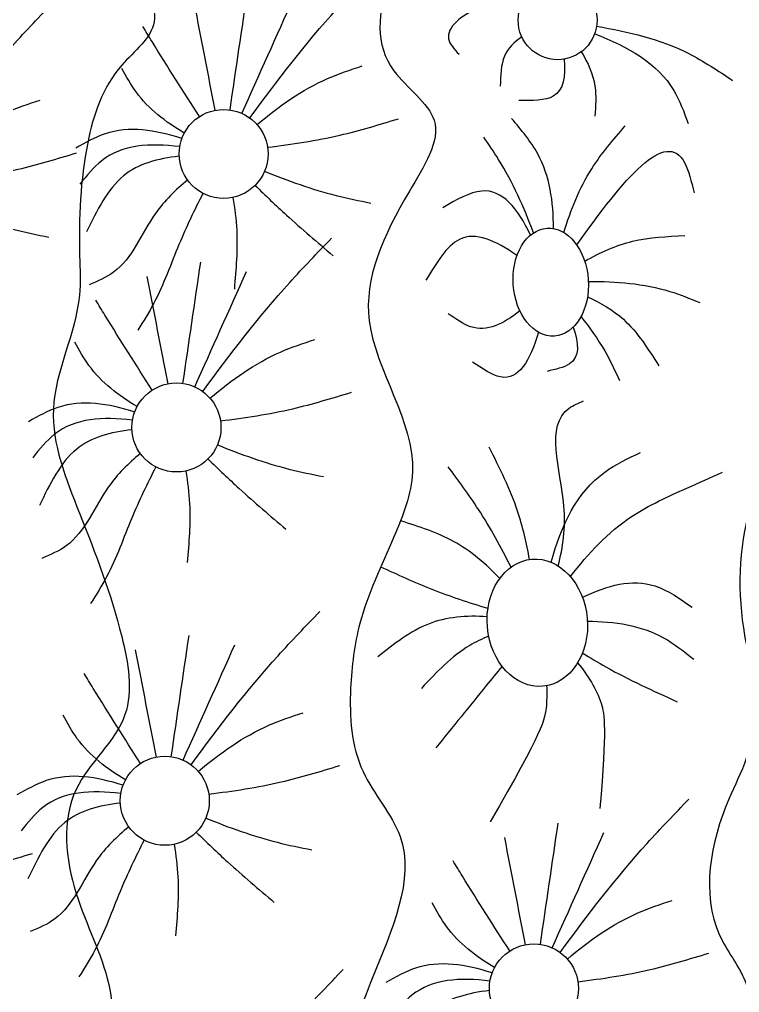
# Model space of a CAD drawing. Header units: millimetres. Extents: x 2133.42 to 2134.8, y 649.95 to 651.52.
# Drawn here: x 2133.5574 to 2133.6086, y 650.2112 to 650.2804 of the extents above; entities that cross this region are included whole.
import ezdxf

# ---------------------------------------------------------------- set-up
doc = ezdxf.new("R2010")
doc.units = ezdxf.units.MM
doc.layers.add('Hojas', color=74, linetype='Continuous')

msp = doc.modelspace()

# ---------------------------------------------------------------- linework, layer by layer
at = {"layer": 'Hojas'}
for centre, radius in [((2133.595701026984, 650.2803581074638), 0.002805158277515473), ((2133.571942267035, 650.2708470373732), 0.003166811014205725), ((2133.568587214317, 650.2513790981493), 0.003166811014205725), ((2133.567757786722, 650.2248164310026), 0.003166811014205725), ((2133.594014908434, 650.211464997468), 0.003166811014205725)]:
    msp.add_circle(centre, radius, dxfattribs=at)
for centre, major_axis, ratio in [((2133.595212124103, 650.2617246942934), (0.0002649490763360518, -0.003837116294948828), 0.6957321046202339), ((2133.594258663812, 650.2374847264298), (0.0003872666763527377, -0.004520328697594778), 0.785935274751461)]:
    msp.add_ellipse(centre, major_axis=major_axis, ratio=ratio, dxfattribs=at)
for points, knots in [([(2133.624683117724, 650.3525011036052), (2133.621768005019, 650.3496657278472), (2133.616313179683, 650.3419492439957), (2133.611206445715, 650.3301649188872), (2133.607907018632, 650.3165722604001), (2133.606824286686, 650.3004467977444), (2133.608964318071, 650.2898960463815), (2133.612471144601, 650.2764016804524), (2133.622093649815, 650.2888392682617), (2133.63268421702, 650.2960115499745), (2133.639676127185, 650.317895109255), (2133.642243608357, 650.3351911698583), (2133.646124393083, 650.349949292932), (2133.650885831222, 650.3547355516102), (2133.652445323298, 650.3563031730432)], [0.01106808892260013, 0.01106808892260013, 0.01106808892260013, 0.01106808892260013, 0.01785166133416933, 0.02624382575715877, 0.03244121190540548, 0.04129879038962599, 0.0516754536372489, 0.05476549132297727, 0.05771420437162215, 0.07063870490956521, 0.08012217982518323, 0.09336777625983375, 0.1008584725217537, 0.1045067792795493, 0.1045067792795493, 0.1045067792795493, 0.1045067792795493]), ([(2133.573806526775, 650.2734069646422), (2133.575769127659, 650.2760787128498), (2133.578658458059, 650.2798557349649), (2133.581966433536, 650.2832728369733), (2133.582971343119, 650.2843108974355)], [0.001755581467484407, 0.001755581467484407, 0.001755581467484407, 0.001755581467484407, 0.007270775625992507, 0.009677251042944085, 0.009677251042944085, 0.009677251042944085, 0.009677251042944085]), ([(2133.583688241536, 650.2833300872344), (2133.582899973243, 650.2808990341161), (2133.582542025249, 650.2771306000525), (2133.588381617573, 650.2732797870615), (2133.584048481184, 650.2666843953468), (2133.580328130224, 650.2585340837004), (2133.586726479424, 650.2502791979948), (2133.583867286179, 650.2429483276624), (2133.581517906035, 650.2381516957644), (2133.580795573085, 650.2324084448987), (2133.581116942951, 650.226875362577), (2133.586492140263, 650.2211205068083), (2133.582802902334, 650.2133119601685), (2133.580224014745, 650.2058390519644), (2133.580643474615, 650.1992760258197), (2133.584102916305, 650.1943015544327), (2133.58296544005, 650.1894579972568), (2133.581289129868, 650.184539589005), (2133.582222633356, 650.1792339665999), (2133.584508636347, 650.1750942232156), (2133.586549282532, 650.1713529362528), (2133.58419182047, 650.1663212632513), (2133.584428630794, 650.1600619100852), (2133.585955146297, 650.1533956263897), (2133.588147432747, 650.1501202035483), (2133.589091366091, 650.1487099038852)], [0.002166000727294316, 0.002166000727294316, 0.002166000727294316, 0.002166000727294316, 0.006024304660879537, 0.00854124092916302, 0.01151328188549634, 0.01687906240520309, 0.02309843646245965, 0.02576388033338359, 0.02943556571674371, 0.03202430458352617, 0.0353551977580953, 0.03830761368858983, 0.04402774108222229, 0.04746450718720528, 0.05188473664696565, 0.05428895107548598, 0.05709317979515893, 0.05959966663301072, 0.06301749215119357, 0.06552559327523798, 0.06769715413178719, 0.06954024153822969, 0.07423852343050816, 0.07795315384548741, 0.08076194528728656, 0.08076194528728656, 0.08076194528728656, 0.08076194528728656]), ([(2133.5509046137, 650.270981488502), (2133.552867214584, 650.2736532367096), (2133.555756544984, 650.2774302588248), (2133.559064520461, 650.2808473608331), (2133.560069430044, 650.2818854212953)], [0.001755581467484407, 0.001755581467484407, 0.001755581467484407, 0.001755581467484407, 0.007270775625992507, 0.009677251042944085, 0.009677251042944085, 0.009677251042944085, 0.009677251042944085]), ([(2133.593082124744, 650.2813632263758), (2133.592098201046, 650.2816011686316), (2133.590083300051, 650.2816364530984), (2133.587267263202, 650.279468213512), (2133.588355494896, 650.2782996795252), (2133.588692349887, 650.2779379674864)], [0.00152285311447398, 0.00152285311447398, 0.00152285311447398, 0.00152285311447398, 0.003205080423716693, 0.004848414487805126, 0.005585149174579608, 0.005585149174579608, 0.005585149174579608, 0.005585149174579608]), ([(2133.598474409564, 650.2799370824894), (2133.600753335689, 650.2795511972615), (2133.604179646499, 650.2787400318832), (2133.607118335194, 650.2767700419367), (2133.608152853994, 650.2760765381852)], [0.001528274011996558, 0.001528274011996558, 0.001528274011996558, 0.001528274011996558, 0.005321788845059258, 0.007382772175282373, 0.007382772175282373, 0.007382772175282373, 0.007382772175282373]), ([(2133.570222680969, 650.2735063071518), (2133.569083729763, 650.2752744828906), (2133.567728756016, 650.2774025947367), (2133.566414302566, 650.2795560001632), (2133.566195611773, 650.2799142706954)], [0.001759185583817836, 0.001759185583817836, 0.001759185583817836, 0.001759185583817836, 0.005264386903869354, 0.005963950121901306, 0.005963950121901306, 0.005963950121901306, 0.005963950121901306]), ([(2133.598338839473, 650.2794037185336), (2133.600694645597, 650.2784762976426), (2133.603560576644, 650.2769160200664), (2133.604689405149, 650.2738354911994), (2133.604988867537, 650.2730182700443)], [0.001431631650727438, 0.001431631650727438, 0.001431631650727438, 0.001431631650727438, 0.005366169002912858, 0.006786827423575953, 0.006786827423575953, 0.006786827423575953, 0.006786827423575953]), ([(2133.593158270201, 650.279173497438), (2133.592604519473, 650.2788081362619), (2133.591683545735, 650.2778952747956), (2133.591640773619, 650.2764323130173), (2133.591618450161, 650.2756687696824)], [0.001430527474643451, 0.001430527474643451, 0.001430527474643451, 0.001430527474643451, 0.002531055591228962, 0.003732483599352744, 0.003732483599352744, 0.003732483599352744, 0.003732483599352744]), ([(2133.613717956582, 650.2787720911438), (2133.613647873549, 650.276361336126), (2133.613479592341, 650.2713225939333), (2133.613117120415, 650.2646069600833), (2133.609693393182, 650.2587415447365), (2133.614275301454, 650.2546052570272), (2133.611137806173, 650.2501076440842), (2133.608705763121, 650.2446429669783), (2133.608346138414, 650.2382347066523), (2133.610073999128, 650.2322800619438), (2133.609386411453, 650.2279997120877), (2133.60682630602, 650.223091401625), (2133.605594616874, 650.2167487983352), (2133.610492411657, 650.2107663915208), (2133.608722443528, 650.2041935584562), (2133.606439524561, 650.1983229810144), (2133.606076907433, 650.192635180462), (2133.608918699398, 650.1862834485837), (2133.607425214131, 650.1787802332358), (2133.606146193844, 650.1700915380959), (2133.607442934829, 650.1622375948118), (2133.611748758978, 650.1546724262193), (2133.61157616215, 650.146476138683), (2133.609605515804, 650.1410676812661), (2133.60874748269, 650.1387128013216)], [0.003333039127748461, 0.003333039127748461, 0.003333039127748461, 0.003333039127748461, 0.007342976304360481, 0.01175485347968235, 0.0148150267631389, 0.01692083697919436, 0.0201850187885046, 0.02218816727565107, 0.02724573818298777, 0.03026252683630042, 0.03246846470792661, 0.03421551155725898, 0.03961136986838081, 0.04169542193560206, 0.04646820075185031, 0.04954085577976997, 0.05247687663793334, 0.05561865506687804, 0.0608172629675841, 0.06469673685019882, 0.07035527629016552, 0.07361855934173671, 0.0790469666512099, 0.08323328503341418, 0.08323328503341418, 0.08323328503341418, 0.08323328503341418]), ([(2133.59738111641, 650.2781117298305), (2133.597864366455, 650.2773392061392), (2133.598517627646, 650.2758978560998), (2133.598404659835, 650.2742547372461), (2133.598354694122, 650.2735279850431)], [0.001493772559136456, 0.001493772559136456, 0.001493772559136456, 0.001493772559136456, 0.002993400050422988, 0.004182724850147987, 0.004182724850147987, 0.004182724850147987, 0.004182724850147987]), ([(2133.596165664143, 650.277591697286), (2133.596276570595, 650.2763693545269), (2133.596032852062, 650.2746137574011), (2133.593882540138, 650.2746385445264), (2133.592945289299, 650.2746493484256)], [0.001230300948095173, 0.001230300948095173, 0.001230300948095173, 0.001230300948095173, 0.003005295718395127, 0.004376714982929776, 0.004376714982929776, 0.004376714982929776, 0.004376714982929776]), ([(2133.569145684332, 650.272332909899), (2133.5678088849, 650.2731276373536), (2133.566085428932, 650.2744344820371), (2133.565020855382, 650.2763553198727), (2133.564702007293, 650.276930625799)], [0.001698318349463202, 0.001698318349463202, 0.001698318349463202, 0.001698318349463202, 0.004238933597651528, 0.005325218507321016, 0.005325218507321016, 0.005325218507321016, 0.005325218507321016]), ([(2133.574322267997, 650.2729361250699), (2133.575882110023, 650.2742403979191), (2133.578214882256, 650.2759249210901), (2133.580959856942, 650.2768348348386), (2133.581788895104, 650.2771096472898)], [0.001729062110221072, 0.001729062110221072, 0.001729062110221072, 0.001729062110221072, 0.005077410225046454, 0.00652626217333075, 0.00652626217333075, 0.00652626217333075, 0.00652626217333075]), ([(2133.551420354921, 650.27051064893), (2133.552980196947, 650.271814921779), (2133.555312969181, 650.27349944495), (2133.558057943867, 650.2744093586984), (2133.558886982029, 650.2746841711496)], [0.001729062110221072, 0.001729062110221072, 0.001729062110221072, 0.001729062110221072, 0.005077410225046454, 0.00652626217333075, 0.00652626217333075, 0.00652626217333075, 0.00652626217333075]), ([(2133.575073106973, 650.2713229925089), (2133.576804153153, 650.2715313546025), (2133.579951846158, 650.2720066156005), (2133.583004359447, 650.2729324309166), (2133.584388692604, 650.2733522937374)], [0.001790834887653438, 0.001790834887653438, 0.001790834887653438, 0.001790834887653438, 0.004691423661869409, 0.007098466608068014, 0.007098466608068014, 0.007098466608068014, 0.007098466608068014]), ([(2133.595408001462, 650.2655367400425), (2133.595402815842, 650.2674518167889), (2133.595013666269, 650.2702953102721), (2133.593113540524, 650.2725555113198), (2133.59243019221, 650.2733683546701)], [0.002007750420802324, 0.002007750420802324, 0.002007750420802324, 0.002007750420802324, 0.005098145905653476, 0.006833727526238032, 0.006833727526238032, 0.006833727526238032, 0.006833727526238032]), ([(2133.568972958643, 650.2719479005195), (2133.567080463682, 650.2725510466341), (2133.564467751041, 650.2729783963023), (2133.562105943554, 650.2716497851677), (2133.56141605962, 650.2712616978733)], [0.001623798754991703, 0.001623798754991703, 0.001623798754991703, 0.001623798754991703, 0.004752973198542208, 0.006044160931421218, 0.006044160931421218, 0.006044160931421218, 0.006044160931421218]), ([(2133.596146861441, 650.2652527121281), (2133.596636704553, 650.2668612291843), (2133.597711499003, 650.2696003400965), (2133.59966073666, 650.2718553938264), (2133.600511038814, 650.2728390999628)], [0.001991444950823744, 0.001991444950823744, 0.001991444950823744, 0.001991444950823744, 0.004767354383574042, 0.006915216350618645, 0.006915216350618645, 0.006915216350618645, 0.006915216350618645]), ([(2133.597061291425, 650.2643694609994), (2133.600385038173, 650.2690513793343), (2133.604067115908, 650.2735231332824), (2133.605216346333, 650.2688700952251), (2133.605412529909, 650.2680757813744)], [0.001099288717675532, 0.001099288717675532, 0.001099288717675532, 0.001099288717675532, 0.00708596526042492, 0.008318315602678263, 0.008318315602678263, 0.008318315602678263, 0.008318315602678263]), ([(2133.568818345809, 650.2713664679927), (2133.566693839879, 650.2716182833583), (2133.563969022395, 650.2714890998006), (2133.56220745702, 650.2693062558351), (2133.561714787198, 650.2686957639617)], [0.00156203179081908, 0.00156203179081908, 0.00156203179081908, 0.00156203179081908, 0.004826344165984899, 0.006093767783893469, 0.006093767783893469, 0.006093767783893469, 0.006093767783893469]), ([(2133.593987133449, 650.265227213996), (2133.593302886904, 650.2670482899287), (2133.592268503854, 650.269400308983), (2133.590805116618, 650.2715206811686), (2133.590443107546, 650.2720452135313)], [0.002044450389994981, 0.002044450389994981, 0.002044450389994981, 0.002044450389994981, 0.005271028996348874, 0.006331564568017217, 0.006331564568017217, 0.006331564568017217, 0.006331564568017217]), ([(2133.552171193898, 650.2688975163687), (2133.553902240078, 650.2691058784624), (2133.557049933083, 650.2695811394603), (2133.560102446371, 650.2705069547765), (2133.561486779529, 650.2709268175972)], [0.001790834887653438, 0.001790834887653438, 0.001790834887653438, 0.001790834887653438, 0.004691423661869409, 0.007098466608068014, 0.007098466608068014, 0.007098466608068014, 0.007098466608068014]), ([(2133.568779584299, 650.2706853898974), (2133.56725692742, 650.2705169404826), (2133.564352533986, 650.2697514189913), (2133.56293384845, 650.2668237768091), (2133.562192742414, 650.2652944080803)], [0.001618756461250337, 0.001618756461250337, 0.001618756461250337, 0.001618756461250337, 0.004049157428062856, 0.006707420895019029, 0.006707420895019029, 0.006707420895019029, 0.006707420895019029]), ([(2133.574858711082, 650.2696129198271), (2133.576525162485, 650.2689362859187), (2133.579000841581, 650.268037911037), (2133.581587313105, 650.2675192740176), (2133.582412934263, 650.267353721181)], [0.001751727270867549, 0.001751727270867549, 0.001751727270867549, 0.001751727270867549, 0.004741173852315993, 0.006142854766988974, 0.006142854766988974, 0.006142854766988974, 0.006142854766988974]), ([(2133.569377612573, 650.2689892861813), (2133.568520259173, 650.2682911254815), (2133.566511915076, 650.2663279226754), (2133.565203212435, 650.2627421710267), (2133.562983033128, 650.2617955526862), (2133.562371970051, 650.261535013588)], [0.001741584009316467, 0.001741584009316467, 0.001741584009316467, 0.001741584009316467, 0.003579060160531973, 0.006432023616432431, 0.007515438593666302, 0.007515438593666302, 0.007515438593666302, 0.007515438593666302]), ([(2133.574184120831, 650.2686103470596), (2133.574914716375, 650.2678936715993), (2133.57671434108, 650.2661713302666), (2133.578613708538, 650.2645573515631), (2133.579732972682, 650.2636062620375)], [0.001758606855550857, 0.001758606855550857, 0.001758606855550857, 0.001758606855550857, 0.003464120771849768, 0.005911130731386738, 0.005911130731386738, 0.005911130731386738, 0.005911130731386738]), ([(2133.593784422294, 650.2650768933067), (2133.592850730007, 650.266965250366), (2133.591164446123, 650.2691147683606), (2133.588499285716, 650.2675772083846), (2133.587528701115, 650.2670172675892)], [0.001580181138228148, 0.001580181138228148, 0.001580181138228148, 0.001580181138228148, 0.004515375942552272, 0.006196537018775431, 0.006196537018775431, 0.006196537018775431, 0.006196537018775431]), ([(2133.570470428612, 650.2680430431421), (2133.569861627431, 650.2668478597327), (2133.568625129578, 650.2642733223554), (2133.567434369484, 650.2608546039046), (2133.566231898645, 650.258940911551), (2133.565837145361, 650.2583126748268)], [0.001758391008624049, 0.001758391008624049, 0.001758391008624049, 0.001758391008624049, 0.003993456789474208, 0.006518679207936327, 0.007752823292170429, 0.007752823292170429, 0.007752823292170429, 0.007752823292170429]), ([(2133.572600342952, 650.2677493562906), (2133.572733401252, 650.2669776131224), (2133.573009243969, 650.2648208011899), (2133.572823205695, 650.2626339711564), (2133.572703926024, 650.2612318705883)], [0.001750649888686673, 0.001750649888686673, 0.001750649888686673, 0.001750649888686673, 0.003055740864562838, 0.00538758754341245, 0.00538758754341245, 0.00538758754341245, 0.00538758754341245]), ([(2133.551956798007, 650.2671874436869), (2133.55362324941, 650.2665108097788), (2133.556098928505, 650.2656124348969), (2133.558685400029, 650.2650937978774), (2133.559511021188, 650.2649282450409)], [0.001751727270867549, 0.001751727270867549, 0.001751727270867549, 0.001751727270867549, 0.004741173852315993, 0.006142854766988974, 0.006142854766988974, 0.006142854766988974, 0.006142854766988974]), ([(2133.570451474056, 650.2539390254183), (2133.57241407494, 650.2566107736259), (2133.57530340534, 650.2603877957408), (2133.578611380818, 650.2638048977494), (2133.579616290401, 650.2648429582116)], [0.001755581467484407, 0.001755581467484407, 0.001755581467484407, 0.001755581467484407, 0.007270775625992507, 0.009677251042944085, 0.009677251042944085, 0.009677251042944085, 0.009677251042944085]), ([(2133.592810117257, 650.2636083296352), (2133.59129136307, 650.264681335263), (2133.588733910797, 650.2658591983993), (2133.587072628245, 650.2630859423932), (2133.586336452544, 650.2618570101554)], [0.001355858580316827, 0.001355858580316827, 0.001355858580316827, 0.001355858580316827, 0.003982850919096484, 0.006073342329855468, 0.006073342329855468, 0.006073342329855468, 0.006073342329855468]), ([(2133.597628942612, 650.2632138498698), (2133.598724371571, 650.2638308407056), (2133.60097228735, 650.2648667289518), (2133.603491188929, 650.2649772940313), (2133.604750168355, 650.2650325558811)], [0.001545570539318603, 0.001545570539318603, 0.001545570539318603, 0.001545570539318603, 0.003619578753945958, 0.005692035102551953, 0.005692035102551953, 0.005692035102551953, 0.005692035102551953]), ([(2133.597889283535, 650.2617764727636), (2133.599875300926, 650.2617747236311), (2133.602584818172, 650.2615849526235), (2133.605108220188, 650.2605555105004), (2133.605809942387, 650.2602692372927)], [0.001460181464525068, 0.001460181464525068, 0.001460181464525068, 0.001460181464525068, 0.004724461963454363, 0.005981882760302144, 0.005981882760302144, 0.005981882760302144, 0.005981882760302144]), ([(2133.597828485045, 650.260685960016), (2133.598765377204, 650.2602539001391), (2133.600824291242, 650.2590573946793), (2133.602138792405, 650.2569714328747), (2133.602895547092, 650.2557705504282)], [0.001522909624562407, 0.001522909624562407, 0.001522909624562407, 0.001522909624562407, 0.003224852223440186, 0.005534060967195436, 0.005534060967195436, 0.005534060967195436, 0.005534060967195436]), ([(2133.56686762825, 650.2540383679277), (2133.565728677044, 650.2558065436667), (2133.564373703297, 650.2579346555128), (2133.563059249847, 650.2600880609393), (2133.562840559054, 650.2604463314715)], [0.001759185583817836, 0.001759185583817836, 0.001759185583817836, 0.001759185583817836, 0.005264386903869354, 0.005963950121901306, 0.005963950121901306, 0.005963950121901306, 0.005963950121901306]), ([(2133.593016446626, 650.2596803299796), (2133.591844215566, 650.2587401021678), (2133.59014015382, 650.2579043139283), (2133.588455380953, 650.2590997997547), (2133.58792612473, 650.2594753508613)], [0.001391580350648598, 0.001391580350648598, 0.001391580350648598, 0.001391580350648598, 0.003623151117647392, 0.004645267696154361, 0.004645267696154361, 0.004645267696154361, 0.004645267696154361]), ([(2133.597358427195, 650.259266568339), (2133.597983316585, 650.258491926279), (2133.599022357703, 650.2570501867149), (2133.599778806707, 650.2554294039962), (2133.600113615199, 650.2547120366432)], [0.001800852601103544, 0.001800852601103544, 0.001800852601103544, 0.001800852601103544, 0.003457229802906719, 0.004772495153896579, 0.004772495153896579, 0.004772495153896579, 0.004772495153896579]), ([(2133.596800913959, 650.2585175172235), (2133.597228159508, 650.2573558269262), (2133.597317196319, 650.2559097835262), (2133.59554869854, 650.2555096915007), (2133.594947175027, 650.2553736072125)], [0.001511219102428733, 0.001511219102428733, 0.001511219102428733, 0.001511219102428733, 0.003317023645919299, 0.004247835854049988, 0.004247835854049988, 0.004247835854049988, 0.004247835854049988]), ([(2133.594342172424, 650.2581588602877), (2133.593733734775, 650.2561379457943), (2133.592587929651, 650.2540614177551), (2133.590346024416, 650.2555666889937), (2133.589648271454, 650.256035177782)], [0.001474916478550423, 0.001474916478550423, 0.001474916478550423, 0.001474916478550423, 0.004242974755682261, 0.005493771648975856, 0.005493771648975856, 0.005493771648975856, 0.005493771648975856]), ([(2133.565790631614, 650.2528649706751), (2133.564453832181, 650.2536596981297), (2133.562730376213, 650.254966542813), (2133.561665802663, 650.2568873806485), (2133.561346954575, 650.2574626865751)], [0.001698318349463202, 0.001698318349463202, 0.001698318349463202, 0.001698318349463202, 0.004238933597651528, 0.005325218507321016, 0.005325218507321016, 0.005325218507321016, 0.005325218507321016]), ([(2133.570967215278, 650.253468185846), (2133.572527057303, 650.254772458695), (2133.574859829538, 650.2564569818662), (2133.577604804223, 650.2573668956147), (2133.578433842385, 650.2576417080659)], [0.001729062110221072, 0.001729062110221072, 0.001729062110221072, 0.001729062110221072, 0.005077410225046454, 0.00652626217333075, 0.00652626217333075, 0.00652626217333075, 0.00652626217333075]), ([(2133.571718054254, 650.2518550532848), (2133.573449100434, 650.2520634153786), (2133.576596793439, 650.2525386763766), (2133.579649306728, 650.2534644916927), (2133.581033639885, 650.2538843545135)], [0.001790834887653438, 0.001790834887653438, 0.001790834887653438, 0.001790834887653438, 0.004691423661869409, 0.007098466608068014, 0.007098466608068014, 0.007098466608068014, 0.007098466608068014]), ([(2133.565617905924, 650.2524799612954), (2133.563725410963, 650.2530831074102), (2133.561112698322, 650.2535104570784), (2133.558750890836, 650.2521818459438), (2133.558061006901, 650.2517937586495)], [0.001623798754991703, 0.001623798754991703, 0.001623798754991703, 0.001623798754991703, 0.004752973198542208, 0.006044160931421218, 0.006044160931421218, 0.006044160931421218, 0.006044160931421218]), ([(2133.595744927995, 650.2415234930934), (2133.596080379641, 650.242844710727), (2133.596627548081, 650.2465509013055), (2133.594581650289, 650.2520290839182), (2133.597183014335, 650.2531186536194), (2133.597546716377, 650.2532709885934)], [0.001456437579198068, 0.001456437579198068, 0.001456437579198068, 0.001456437579198068, 0.003780663859373, 0.00765425662610738, 0.00828385734005278, 0.00828385734005278, 0.00828385734005278, 0.00828385734005278]), ([(2133.56546329309, 650.2518985287688), (2133.563338787161, 650.2521503441344), (2133.560613969676, 650.2520211605765), (2133.558852404301, 650.2498383166112), (2133.558359734479, 650.2492278247375)], [0.00156203179081908, 0.00156203179081908, 0.00156203179081908, 0.00156203179081908, 0.004826344165984899, 0.006093767783893469, 0.006093767783893469, 0.006093767783893469, 0.006093767783893469]), ([(2133.56542453158, 650.2512174506735), (2133.563901874701, 650.2510490012587), (2133.560997481267, 650.2502834797672), (2133.559578795731, 650.247355837585), (2133.558837689694, 650.2458264688564)], [0.001618756461250337, 0.001618756461250337, 0.001618756461250337, 0.001618756461250337, 0.004049157428062856, 0.006707420895019029, 0.006707420895019029, 0.006707420895019029, 0.006707420895019029]), ([(2133.571503658363, 650.2501449806032), (2133.573170109767, 650.2494683466948), (2133.575645788861, 650.2485699718131), (2133.578232260386, 650.2480513347937), (2133.579057881544, 650.2478857819572)], [0.001751727270867549, 0.001751727270867549, 0.001751727270867549, 0.001751727270867549, 0.004741173852315993, 0.006142854766988974, 0.006142854766988974, 0.006142854766988974, 0.006142854766988974]), ([(2133.566022559854, 650.2495213469574), (2133.565165206454, 650.2488231862576), (2133.563156862357, 650.2468599834515), (2133.561848159716, 650.2432742318028), (2133.559627980409, 650.2423276134623), (2133.559016917332, 650.2420670743638)], [0.001741584009316467, 0.001741584009316467, 0.001741584009316467, 0.001741584009316467, 0.003579060160531973, 0.006432023616432431, 0.007515438593666302, 0.007515438593666302, 0.007515438593666302, 0.007515438593666302]), ([(2133.593699019427, 650.2419848953984), (2133.593498266792, 650.2431552462051), (2133.592864739933, 650.245918932166), (2133.591579630802, 650.248483421753), (2133.590829761688, 650.2499798172646)], [0.00250033953719458, 0.00250033953719458, 0.00250033953719458, 0.00250033953719458, 0.004478217307285037, 0.007249216123675834, 0.007249216123675834, 0.007249216123675834, 0.007249216123675834]), ([(2133.59524321431, 650.2417846524133), (2133.595984054615, 650.2444181169626), (2133.597451109772, 650.2476251892267), (2133.600712863304, 650.2491769502212), (2133.601602241442, 650.2496000668948)], [0.002243134488259051, 0.002243134488259051, 0.002243134488259051, 0.002243134488259051, 0.006528813664103802, 0.008135468908978415, 0.008135468908978415, 0.008135468908978415, 0.008135468908978415]), ([(2133.570829068111, 650.2491424078357), (2133.571559663656, 650.2484257323754), (2133.573359288361, 650.2467033910425), (2133.575258655819, 650.245089412339), (2133.576377919964, 650.2441383228136)], [0.001758606855550857, 0.001758606855550857, 0.001758606855550857, 0.001758606855550857, 0.003464120771849768, 0.005911130731386738, 0.005911130731386738, 0.005911130731386738, 0.005911130731386738]), ([(2133.567115375894, 650.2485751039183), (2133.566506574713, 650.2473799205088), (2133.565270076859, 650.2448053831313), (2133.564079316765, 650.2413866646807), (2133.562876845926, 650.2394729723271), (2133.562482092642, 650.2388447356029)], [0.001758391008624049, 0.001758391008624049, 0.001758391008624049, 0.001758391008624049, 0.003993456789474208, 0.006518679207936327, 0.007752823292170429, 0.007752823292170429, 0.007752823292170429, 0.007752823292170429]), ([(2133.569245290234, 650.2482814170667), (2133.569378348534, 650.2475096738985), (2133.56965419125, 650.245352861966), (2133.569468152977, 650.2431660319326), (2133.569348873305, 650.2417639313644)], [0.001750649888686673, 0.001750649888686673, 0.001750649888686673, 0.001750649888686673, 0.003055740864562838, 0.00538758754341245, 0.00538758754341245, 0.00538758754341245, 0.00538758754341245]), ([(2133.592388285125, 650.241439960914), (2133.591682236919, 650.2428506216434), (2133.590331989451, 650.245319093666), (2133.588654221269, 650.2475876702451), (2133.587914854093, 650.2485873977851)], [0.002422691687187579, 0.002422691687187579, 0.002422691687187579, 0.002422691687187579, 0.005048811930780903, 0.007117934931866358, 0.007117934931866358, 0.007117934931866358, 0.007117934931866358]), ([(2133.596611061813, 650.2407691586354), (2133.597886277105, 650.2424174676796), (2133.600276181617, 650.2449953461103), (2133.604405769436, 650.2468469530575), (2133.606589211932, 650.2478286833725), (2133.607432056635, 650.2482076474153)], [0.002190904940959112, 0.002190904940959112, 0.002190904940959112, 0.002190904940959112, 0.005614993215712135, 0.008070608785012822, 0.009614474201426693, 0.009614474201426693, 0.009614474201426693, 0.009614474201426693]), ([(2133.591589884385, 650.2406351639027), (2133.590595944232, 650.2416762143423), (2133.588514543288, 650.2434663000008), (2133.585832866119, 650.2443216026538), (2133.584531037215, 650.2447368121088)], [0.002237664761488448, 0.002237664761488448, 0.002237664761488448, 0.002237664761488448, 0.00461627019968104, 0.006860384565391476, 0.006860384565391476, 0.006860384565391476, 0.006860384565391476]), ([(2133.590744649619, 650.2384929309212), (2133.589403593188, 650.2388994328414), (2133.586813942552, 650.2397579960918), (2133.584328197272, 650.2408936693798), (2133.583117501958, 650.2414468050285)], [0.002027372621724027, 0.002027372621724027, 0.002027372621724027, 0.002027372621724027, 0.00436123531203004, 0.006577302682071647, 0.006577302682071647, 0.006577302682071647, 0.006577302682071647]), ([(2133.597473049597, 650.2392945745944), (2133.599250874501, 650.2401541854842), (2133.60195866609, 650.2409048625309), (2133.604401752909, 650.2391988689863), (2133.605277560684, 650.2385872974287)], [0.001819518977040331, 0.001819518977040331, 0.001819518977040331, 0.001819518977040331, 0.004866100141162248, 0.00656855349893561, 0.00656855349893561, 0.00656855349893561, 0.00656855349893561]), ([(2133.569622046462, 650.2273763582716), (2133.571584647345, 650.2300481064792), (2133.574473977745, 650.2338251285944), (2133.577781953223, 650.237242230603), (2133.578786862806, 650.2382802910649)], [0.001755581467484407, 0.001755581467484407, 0.001755581467484407, 0.001755581467484407, 0.007270775625992507, 0.009677251042944085, 0.009677251042944085, 0.009677251042944085, 0.009677251042944085]), ([(2133.590690113998, 650.2379153846864), (2133.589217076924, 650.2380001482588), (2133.586398584641, 650.237805142674), (2133.584074582332, 650.2359748071233), (2133.582919589511, 650.2350651589647)], [0.001903305148667485, 0.001903305148667485, 0.001903305148667485, 0.001903305148667485, 0.004306964503578942, 0.006681803481905175, 0.006681803481905175, 0.006681803481905175, 0.006681803481905175]), ([(2133.597824235553, 650.2376035912571), (2133.599767282496, 650.2375753186664), (2133.6024913532, 650.2371874954979), (2133.604693169778, 650.2354425555761), (2133.605397695434, 650.2348842189026)], [0.001883195456002742, 0.001883195456002742, 0.001883195456002742, 0.001883195456002742, 0.005019392698806284, 0.006495078811043265, 0.006495078811043265, 0.006495078811043265, 0.006495078811043265]), ([(2133.590801618358, 650.2365186037418), (2133.590330055513, 650.2363343777095), (2133.588512454992, 650.2354809231324), (2133.587082736309, 650.2339582155678), (2133.586010617524, 650.232816366193)], [0.001970394785989439, 0.001970394785989439, 0.001970394785989439, 0.001970394785989439, 0.002821442893915722, 0.005372966727131905, 0.005372966727131905, 0.005372966727131905, 0.005372966727131905]), ([(2133.597472773311, 650.235337292595), (2133.598020396284, 650.2349919999183), (2133.600184498691, 650.233687251251), (2133.602494588756, 650.2326415216062), (2133.604213320717, 650.2318634874555)], [0.002145077479429943, 0.002145077479429943, 0.002145077479429943, 0.002145077479429943, 0.003224640124628481, 0.006362296999341532, 0.006362296999341532, 0.006362296999341532, 0.006362296999341532]), ([(2133.591750728568, 650.2343913132265), (2133.591376535737, 650.233929834973), (2133.58980694817, 650.2319943176922), (2133.58823677454, 650.2300592757417), (2133.587040956482, 650.2285855800535)], [0.002212404990229898, 0.002212404990229898, 0.002212404990229898, 0.002212404990229898, 0.003202610435464056, 0.006365660872114518, 0.006365660872114518, 0.006365660872114518, 0.006365660872114518]), ([(2133.597122809156, 650.2346273622261), (2133.597854583558, 650.2337475380132), (2133.59891928881, 650.2320674643713), (2133.599177194635, 650.2300195403761), (2133.598714485836, 650.224274379993)], [0.002167299804894248, 0.002167299804894248, 0.002167299804894248, 0.002167299804894248, 0.004062422999818929, 0.005549271586103103, 0.005549271586103103, 0.005549271586103103, 0.005549271586103103]), ([(2133.566038200655, 650.2274757007813), (2133.564899249449, 650.2292438765203), (2133.563544275702, 650.2313719883664), (2133.562229822252, 650.2335253937927), (2133.56201113146, 650.2338836643248)], [0.001759185583817836, 0.001759185583817836, 0.001759185583817836, 0.001759185583817836, 0.005264386903869354, 0.005963950121901306, 0.005963950121901306, 0.005963950121901306, 0.005963950121901306]), ([(2133.594920264037, 650.2330016124477), (2133.594940070412, 650.2325326272903), (2133.594929199757, 650.2311202894211), (2133.594638467117, 650.22971524487), (2133.590899278802, 650.2233142377809)], [0.002502937247076083, 0.002502937247076083, 0.002502937247076083, 0.002502937247076083, 0.003290609853067515, 0.004878084811857339, 0.004878084811857339, 0.004878084811857339, 0.004878084811857339]), ([(2133.564961204019, 650.2263023035284), (2133.563624404586, 650.2270970309833), (2133.561900948618, 650.2284038756666), (2133.560836375068, 650.2303247135021), (2133.56051752698, 650.2309000194284)], [0.001698318349463202, 0.001698318349463202, 0.001698318349463202, 0.001698318349463202, 0.004238933597651528, 0.005325218507321016, 0.005325218507321016, 0.005325218507321016, 0.005325218507321016]), ([(2133.570137787683, 650.2269055186996), (2133.571697629709, 650.2282097915486), (2133.574030401943, 650.2298943147196), (2133.576775376629, 650.2308042284683), (2133.57760441479, 650.2310790409192)], [0.001729062110221072, 0.001729062110221072, 0.001729062110221072, 0.001729062110221072, 0.005077410225046454, 0.00652626217333075, 0.00652626217333075, 0.00652626217333075, 0.00652626217333075]), ([(2133.570888626659, 650.2252923861383), (2133.572619672839, 650.225500748232), (2133.575767365845, 650.22597600923), (2133.578819879133, 650.2269018245461), (2133.58020421229, 650.2273216873671)], [0.001790834887653438, 0.001790834887653438, 0.001790834887653438, 0.001790834887653438, 0.004691423661869409, 0.007098466608068014, 0.007098466608068014, 0.007098466608068014, 0.007098466608068014]), ([(2133.564788478329, 650.225917294149), (2133.562895983368, 650.2265204402636), (2133.560283270727, 650.2269477899317), (2133.557921463241, 650.2256191787974), (2133.557231579306, 650.225231091503)], [0.001623798754991703, 0.001623798754991703, 0.001623798754991703, 0.001623798754991703, 0.004752973198542208, 0.006044160931421218, 0.006044160931421218, 0.006044160931421218, 0.006044160931421218]), ([(2133.564633865495, 650.2253358616222), (2133.562509359566, 650.225587676988), (2133.559784542081, 650.2254584934301), (2133.558022976706, 650.2232756494645), (2133.557530306884, 650.2226651575911)], [0.00156203179081908, 0.00156203179081908, 0.00156203179081908, 0.00156203179081908, 0.004826344165984899, 0.006093767783893469, 0.006093767783893469, 0.006093767783893469, 0.006093767783893469]), ([(2133.564595103985, 650.2246547835271), (2133.563072447106, 650.224486334112), (2133.560168053672, 650.2237208126207), (2133.558749368136, 650.2207931704386), (2133.5580082621, 650.2192638017098)], [0.001618756461250337, 0.001618756461250337, 0.001618756461250337, 0.001618756461250337, 0.004049157428062856, 0.006707420895019029, 0.006707420895019029, 0.006707420895019029, 0.006707420895019029]), ([(2133.595879168174, 650.214024924737), (2133.597841769058, 650.2166966729446), (2133.600731099458, 650.2204736950596), (2133.604039074935, 650.2238907970682), (2133.605043984518, 650.2249288575304)], [0.001755581467484407, 0.001755581467484407, 0.001755581467484407, 0.001755581467484407, 0.007270775625992507, 0.009677251042944085, 0.009677251042944085, 0.009677251042944085, 0.009677251042944085]), ([(2133.570674230768, 650.2235823134565), (2133.572340682172, 650.2229056795484), (2133.574816361267, 650.2220073046665), (2133.577402832791, 650.221488667647), (2133.578228453949, 650.2213231148105)], [0.001751727270867549, 0.001751727270867549, 0.001751727270867549, 0.001751727270867549, 0.004741173852315993, 0.006142854766988974, 0.006142854766988974, 0.006142854766988974, 0.006142854766988974]), ([(2133.565193132259, 650.2229586798107), (2133.564335778859, 650.2222605191109), (2133.562327434762, 650.2202973163048), (2133.561018732121, 650.2167115646564), (2133.558798552814, 650.2157649463159), (2133.558187489737, 650.2155044072174)], [0.001741584009316467, 0.001741584009316467, 0.001741584009316467, 0.001741584009316467, 0.003579060160531973, 0.006432023616432431, 0.007515438593666302, 0.007515438593666302, 0.007515438593666302, 0.007515438593666302]), ([(2133.569999640516, 650.2225797406891), (2133.570730236062, 650.2218630652287), (2133.572529860766, 650.2201407238961), (2133.574429228225, 650.2185267451925), (2133.575548492369, 650.2175756556669)], [0.001758606855550857, 0.001758606855550857, 0.001758606855550857, 0.001758606855550857, 0.003464120771849768, 0.005911130731386738, 0.005911130731386738, 0.005911130731386738, 0.005911130731386738]), ([(2133.566285948299, 650.2220124367716), (2133.565677147118, 650.2208172533622), (2133.564440649264, 650.2182427159848), (2133.56324988917, 650.214823997534), (2133.562047418331, 650.2129103051805), (2133.561652665047, 650.2122820684565)], [0.001758391008624049, 0.001758391008624049, 0.001758391008624049, 0.001758391008624049, 0.003993456789474208, 0.006518679207936327, 0.007752823292170429, 0.007752823292170429, 0.007752823292170429, 0.007752823292170429]), ([(2133.549029693031, 650.2190376908745), (2133.550760739211, 650.2192460529682), (2133.553908432216, 650.2197213139664), (2133.556960945504, 650.2206471292825), (2133.558345278662, 650.2210669921033)], [0.001790834887653438, 0.001790834887653438, 0.001790834887653438, 0.001790834887653438, 0.004691423661869409, 0.007098466608068014, 0.007098466608068014, 0.007098466608068014, 0.007098466608068014]), ([(2133.568415862639, 650.2217187499202), (2133.568548920939, 650.2209470067519), (2133.568824763655, 650.2187901948193), (2133.568638725382, 650.2166033647861), (2133.56851944571, 650.215201264218)], [0.001750649888686673, 0.001750649888686673, 0.001750649888686673, 0.001750649888686673, 0.003055740864562838, 0.00538758754341245, 0.00538758754341245, 0.00538758754341245, 0.00538758754341245]), ([(2133.592295322367, 650.2141242672465), (2133.591156371162, 650.2158924429855), (2133.589801397414, 650.2180205548316), (2133.588486943964, 650.2201739602581), (2133.588268253172, 650.2205322307902)], [0.001759185583817836, 0.001759185583817836, 0.001759185583817836, 0.001759185583817836, 0.005264386903869354, 0.005963950121901306, 0.005963950121901306, 0.005963950121901306, 0.005963950121901306]), ([(2133.596394909395, 650.2135540851648), (2133.597954751421, 650.2148583580138), (2133.600287523655, 650.216542881185), (2133.603032498341, 650.2174527949335), (2133.603861536502, 650.2177276073846)], [0.001729062110221072, 0.001729062110221072, 0.001729062110221072, 0.001729062110221072, 0.005077410225046454, 0.00652626217333075, 0.00652626217333075, 0.00652626217333075, 0.00652626217333075]), ([(2133.591218325731, 650.2129508699938), (2133.589881526299, 650.2137455974485), (2133.58815807033, 650.2150524421318), (2133.587093496781, 650.2169732799673), (2133.586774648692, 650.2175485858938)], [0.001698318349463202, 0.001698318349463202, 0.001698318349463202, 0.001698318349463202, 0.004238933597651528, 0.005325218507321016, 0.005325218507321016, 0.005325218507321016, 0.005325218507321016]), ([(2133.591045600042, 650.2125658606142), (2133.589153105081, 650.213169006729), (2133.586540392439, 650.2135963563971), (2133.584178584953, 650.2122677452626), (2133.583488701018, 650.2118796579682)], [0.001623798754991703, 0.001623798754991703, 0.001623798754991703, 0.001623798754991703, 0.004752973198542208, 0.006044160931421218, 0.006044160931421218, 0.006044160931421218, 0.006044160931421218]), ([(2133.597145748372, 650.2119409526035), (2133.598876794551, 650.2121493146974), (2133.602024487557, 650.2126245756954), (2133.605077000846, 650.2135503910115), (2133.606461334003, 650.2139702538323)], [0.001790834887653438, 0.001790834887653438, 0.001790834887653438, 0.001790834887653438, 0.004691423661869409, 0.007098466608068014, 0.007098466608068014, 0.007098466608068014, 0.007098466608068014]), ([(2133.57128846367, 650.2019022246502), (2133.573251064554, 650.2045739728578), (2133.576140394954, 650.208350994973), (2133.579448370431, 650.2117680969814), (2133.580453280014, 650.2128061574435)], [0.001755581467484407, 0.001755581467484407, 0.001755581467484407, 0.001755581467484407, 0.007270775625992507, 0.009677251042944085, 0.009677251042944085, 0.009677251042944085, 0.009677251042944085]), ([(2133.590890987207, 650.2119844280876), (2133.588766481278, 650.2122362434532), (2133.586041663793, 650.2121070598953), (2133.584280098418, 650.20992421593), (2133.583787428597, 650.2093137240563)], [0.00156203179081908, 0.00156203179081908, 0.00156203179081908, 0.00156203179081908, 0.004826344165984899, 0.006093767783893469, 0.006093767783893469, 0.006093767783893469, 0.006093767783893469]), ([(2133.590852225697, 650.2113033499922), (2133.589329568818, 650.2111349005775), (2133.586425175385, 650.2103693790859), (2133.585006489848, 650.2074417369038), (2133.584265383812, 650.2059123681752)], [0.001618756461250337, 0.001618756461250337, 0.001618756461250337, 0.001618756461250337, 0.004049157428062856, 0.006707420895019029, 0.006707420895019029, 0.006707420895019029, 0.006707420895019029])]:
    msp.add_open_spline(points, degree=3, knots=knots, dxfattribs=at)
for points in [[(2133.565714449104, 650.3117761015831), (2133.563329484209, 650.3091293167186), (2133.559354557567, 650.3091293167186), (2133.555909618172, 650.3048944574391), (2133.553524653277, 650.2972187826429), (2133.550609701133, 650.2943073179808), (2133.545044801605, 650.2932486031609), (2133.539744895703, 650.2890137482518), (2133.540009889328, 650.284514213545), (2133.538684910067, 650.2776325694008), (2133.53364999779, 650.2733977144917), (2133.530470052021, 650.2712802848521), (2133.528880079136, 650.2596344305739), (2133.529145072761, 650.2553995756646), (2133.52967506001, 650.2509000409577), (2133.525965126992, 650.2479885762957), (2133.524110160482, 650.241371611949), (2133.524905141356, 650.2347546476026), (2133.527290106252, 650.230255112896), (2133.528085087125, 650.2270789728066), (2133.528148367523, 650.2211689123772), (2133.527632513119, 650.2151148148828), (2133.529051121083, 650.2084166630686), (2133.530985594589, 650.2040371068056), (2133.532828677926, 650.2014354629946), (2133.535012853964, 650.1947089696439), (2133.53592292453, 650.1883460652127), (2133.539927252835, 650.1825285550876), (2133.543749569255, 650.1778018292034), (2133.545751733409, 650.1719843190781), (2133.549985227631, 650.1650627214524), (2133.558496719501, 650.1544761850987), (2133.567008200234, 650.1496641199412), (2133.580176926657, 650.1450124587038), (2133.597566172704, 650.1419002782736), (2133.62045834091, 650.135787906909), (2133.65287002141, 650.1394100514462), (2133.681201909335, 650.1523139421795), (2133.694121245062, 650.1704246648658), (2133.699227690249, 650.1747169370624), (2133.701826028804, 650.1834912976415), (2133.708878674751, 650.1957259653718), (2133.709497323606, 650.206971978911), (2133.716621391094, 650.2200178308065), (2133.713050057961, 650.2315421770284), (2133.710852317064, 650.2385391058906), (2133.712363261842, 650.2474567562094), (2133.714561002739, 650.2547280713538), (2133.712495669558, 650.2671167448534), (2133.711408131001, 650.2690176774931)], [(2133.570774586673, 650.308206549498), (2133.565190665161, 650.3035337184222), (2133.565492499959, 650.3015741404345), (2133.561568647569, 650.2993130932805), (2133.560814060571, 650.294489521066), (2133.553871882462, 650.291173316534), (2133.548740702012, 650.2839379647676), (2133.548137032414, 650.2779085027769), (2133.543307686763, 650.2720297731844), (2133.543307686763, 650.2653973641206), (2133.54419570608, 650.2579950136187), (2133.5447653633, 650.251167255542), (2133.540018186388, 650.2435808576793), (2133.539638414908, 650.2342875170193), (2133.542866494763, 650.228787375291), (2133.544575477561, 650.2253734984379), (2133.544575477561, 650.2236665556409), (2133.541157511965, 650.2221492760682), (2133.541909359263, 650.2166690149338), (2133.541909359263, 650.2106447929589), (2133.546432938756, 650.203951208131), (2133.546097860031, 650.1999350616045)], [(2133.570444374814, 650.299336950867), (2133.567452388085, 650.2917509812958), (2133.566761927896, 650.2822110539705), (2133.566992085005, 650.2802570962165), (2133.564690558465, 650.2771537438364), (2133.562273942234, 650.2716366802222), (2133.561698560599, 650.2635909571704), (2133.561681933068, 650.2607907740119), (2133.559829049177, 650.2526941279709), (2133.561681933068, 650.245291480287), (2133.564692852685, 650.236500835889), (2133.56492446874, 650.2309488534038), (2133.561450317013, 650.2256282007909), (2133.561450317013, 650.2182255531068), (2133.563766421877, 650.211748238022), (2133.563998026794, 650.2075842478805), (2133.56273466852, 650.2002902507661), (2133.565788732851, 650.1893730077934), (2133.567717604449, 650.1839143841219), (2133.569003526273, 650.1787768567317), (2133.569646487184, 650.1717127560239), (2133.572057590603, 650.1675385174779), (2133.576169981158, 650.1615460284092), (2133.57704746488, 650.1573391828924), (2133.577486195604, 650.1533952646739)]]:
    msp.add_spline(points, degree=3, dxfattribs=at)
for points in [[(2133.572401904111, 650.2739803145325), (2133.572824006566, 650.2768577237953), (2133.57324610902, 650.2797351330582), (2133.573668211474, 650.2826125423207)], [(2133.571340969158, 650.2739562387483), (2133.570849022319, 650.2765000058866), (2133.570357075481, 650.2790437730248), (2133.569865128642, 650.281587540163)], [(2133.573239587425, 650.2737359215528), (2133.574469057733, 650.276473716588), (2133.575698528042, 650.2792115116235), (2133.57692799835, 650.2819493066588)], [(2133.569046851393, 650.2545123753087), (2133.569468953847, 650.2573897845714), (2133.569891056301, 650.2602671938341), (2133.570313158755, 650.2631446030969)], [(2133.567985916438, 650.2544882995244), (2133.5674939696, 650.2570320666625), (2133.567002022762, 650.2595758338009), (2133.566510075922, 650.2621196009391)], [(2133.569884534706, 650.2542679823289), (2133.571114005015, 650.2570057773642), (2133.572343475323, 650.2597435723997), (2133.573572945631, 650.2624813674349)], [(2133.568217423798, 650.227949708162), (2133.568639526252, 650.2308271174247), (2133.569061628706, 650.2337045266877), (2133.56948373116, 650.2365819359504)], [(2133.569055107111, 650.2277053151822), (2133.57028457742, 650.2304431102177), (2133.571514047728, 650.233180905253), (2133.572743518036, 650.2359187002883)], [(2133.567156488843, 650.2279256323777), (2133.566664542005, 650.2304693995161), (2133.566172595167, 650.2330131666545), (2133.565680648328, 650.2355569337926)], [(2133.59447454551, 650.2145982746274), (2133.594896647965, 650.2174756838901), (2133.595318750418, 650.2203530931529), (2133.595740852872, 650.2232305024156)], [(2133.595312228824, 650.2143538816476), (2133.596541699132, 650.2170916766829), (2133.59777116944, 650.2198294717184), (2133.599000639748, 650.2225672667537)], [(2133.593413610556, 650.2145741988431), (2133.592921663718, 650.2171179659813), (2133.592429716879, 650.2196617331197), (2133.59193777004, 650.2222055002578)]]:
    msp.add_open_spline(points, degree=3, dxfattribs=at)

doc.saveas('drawing.dxf')
